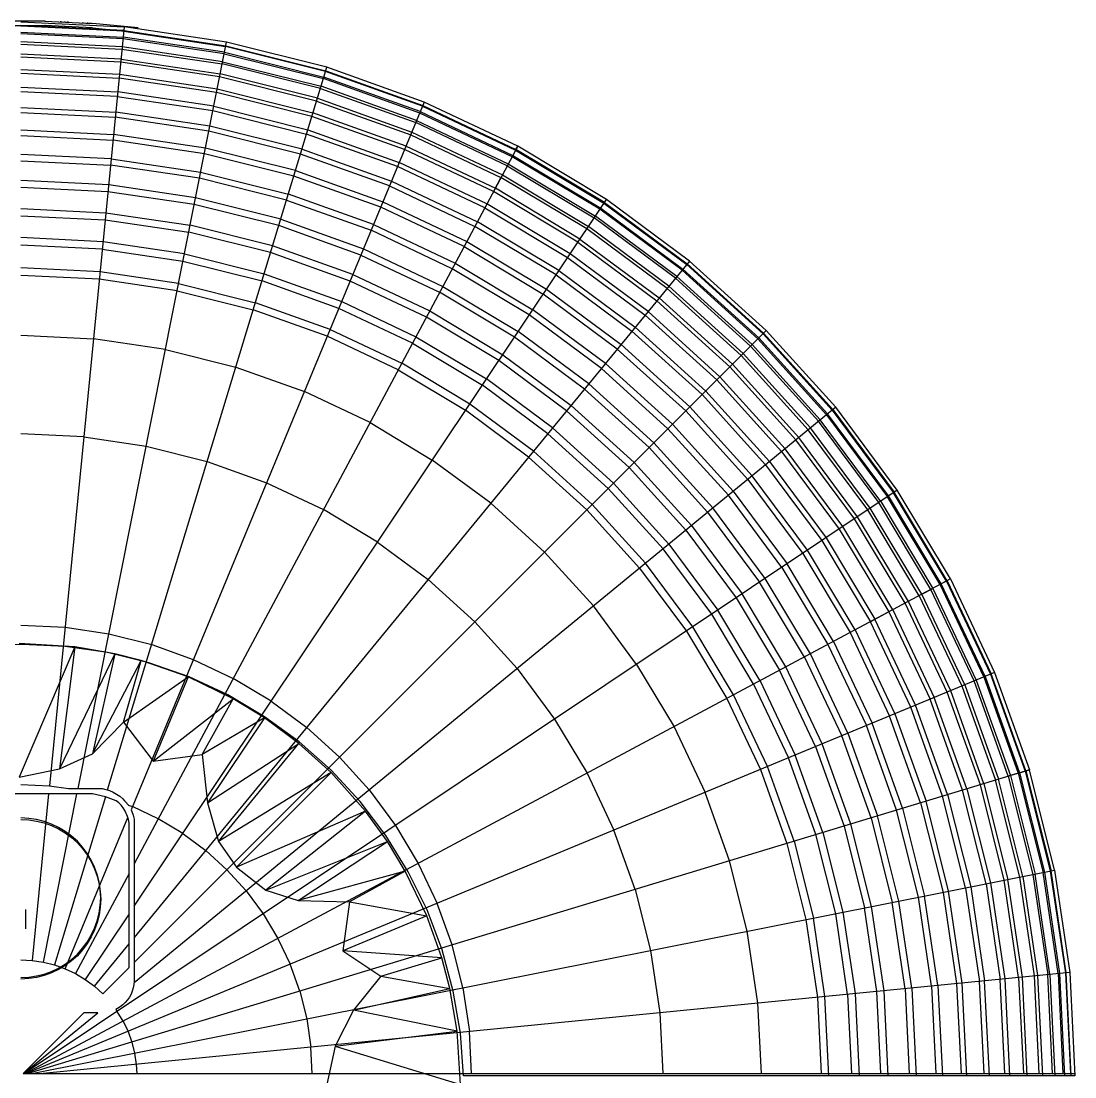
# Model space of a CAD drawing. Header units: inches. Extents: x 0 to 54693, y 0 to 31146.
# Drawn here: x 13780.5 to 13899.9, y 15058.2 to 15177.8 of the extents above; entities that cross this region are included whole.
import ezdxf

# ---------------------------------------------------------------- set-up
doc = ezdxf.new("R2010")
doc.units = ezdxf.units.IN
doc.header["$MEASUREMENT"] = 0
doc.layers.add('Added', color=3, linetype='Continuous')

msp = doc.modelspace()

# ---------------------------------------------------------------- linework, layer by layer
at = {"layer": 'Added', "linetype": 'Continuous', "lineweight": -2, "ltscale": 0.18}
for p, q in [((13783.17, 15177.82), (13777.74, 15177.82)), ((13777.75, 15177.32), (13783.16, 15177.32)), ((13780.46, 15177.74), (13792.16, 15177.17)), ((13792.12, 15176.75), (13780.46, 15177.33)), ((13792.11, 15176.67), (13780.46, 15177.24)), ((13783.18, 15177.32), (13783.16, 15177.32)), ((13788.55, 15177.06), (13783.16, 15177.32)), ((13783.23, 15177.32), (13783.16, 15177.32)), ((13783.17, 15177.82), (13788.59, 15177.56)), ((13783.17, 15177.82), (13783.2, 15177.82)), ((13783.17, 15177.82), (13783.24, 15177.82)), ((13783.19, 15177.82), (13783.17, 15177.82)), ((13783.63, 15177.3), (13783.78, 15177.29)), ((13792.16, 15177.17), (13783.69, 15091.18)), ((13784.88, 15177.24), (13785.18, 15177.23)), ((13785.05, 15177.73), (13784.9, 15177.74)), ((13785.14, 15177.73), (13785.31, 15177.72)), ((13785.33, 15177.22), (13785.48, 15177.21)), ((13785.5, 15177.71), (13785.36, 15177.72)), ((13785.84, 15177.69), (13785.65, 15177.7)), ((13786.67, 15177.15), (13786.5, 15177.16)), ((13787.24, 15177.12), (13787.39, 15177.12)), ((13787.57, 15177.61), (13787.43, 15177.62)), ((13788.08, 15177.58), (13787.94, 15177.59)), ((13788.31, 15177.07), (13788.19, 15177.08)), ((13788.33, 15177.57), (13788.24, 15177.58)), ((13788.34, 15177.07), (13788.3, 15177.07)), ((13788.38, 15177.07), (13788.42, 15177.07)), ((13788.42, 15177.57), (13788.39, 15177.57)), ((13788.41, 15177.57), (13788.43, 15177.57)), ((13788.41, 15177.07), (13788.43, 15177.07)), ((13788.45, 15177.57), (13788.42, 15177.57)), ((13788.43, 15177.07), (13788.42, 15177.07)), ((13788.43, 15177.07), (13788.43, 15177.07)), ((13788.45, 15177.57), (13788.46, 15177.56)), ((13788.46, 15177.56), (13788.46, 15177.57)), ((13788.46, 15177.56), (13788.46, 15177.56)), ((13788.55, 15177.06), (13793.68, 15176.55)), ((13793.74, 15177.05), (13788.59, 15177.56)), ((13803.75, 15175.45), (13792.16, 15177.17)), ((13780.46, 15176.57), (13792.05, 15176)), ((13792.03, 15175.83), (13780.46, 15176.4)), ((13803.49, 15174.13), (13792.03, 15175.83)), ((13803.52, 15174.3), (13792.05, 15176)), ((13792.11, 15176.67), (13803.65, 15174.96)), ((13792.12, 15176.75), (13803.67, 15175.04)), ((13791.94, 15174.92), (13780.46, 15175.48)), ((13780.46, 15175.22), (13791.91, 15174.66)), ((13786.93, 15090.86), (13803.75, 15175.45)), ((13791.91, 15174.66), (13803.26, 15172.98)), ((13803.31, 15173.23), (13791.94, 15174.92)), ((13814.97, 15172.12), (13803.65, 15174.96)), ((13803.67, 15175.04), (13815, 15172.2)), ((13815.12, 15172.6), (13803.75, 15175.45)), ((13791.8, 15173.51), (13780.46, 15174.07)), ((13791.77, 15173.17), (13780.46, 15173.73)), ((13791.8, 15173.51), (13803.04, 15171.85)), ((13803.49, 15174.13), (13814.73, 15171.31)), ((13803.52, 15174.3), (13814.78, 15171.48)), ((13780.46, 15172.35), (13791.63, 15171.8)), ((13790.28, 15090.71), (13815.12, 15172.6)), ((13802.97, 15171.51), (13791.77, 15173.17)), ((13814.39, 15170.19), (13803.26, 15172.98)), ((13803.31, 15173.23), (13814.46, 15170.44)), ((13814.97, 15172.12), (13815.12, 15172.6)), ((13825.96, 15168.19), (13814.97, 15172.12)), ((13815, 15172.2), (13825.99, 15168.27)), ((13826.15, 15168.65), (13815.12, 15172.6)), ((13780.46, 15171.92), (13791.59, 15171.37)), ((13802.62, 15169.74), (13791.59, 15171.37)), ((13791.63, 15171.8), (13802.7, 15170.16)), ((13813.95, 15168.76), (13802.97, 15171.51)), ((13814.05, 15169.09), (13803.04, 15171.85)), ((13825.64, 15167.41), (13814.73, 15171.31)), ((13825.71, 15167.57), (13814.78, 15171.48)), ((13780.46, 15170.33), (13791.43, 15169.8)), ((13791.38, 15169.29), (13780.46, 15169.83)), ((13802.31, 15168.18), (13791.43, 15169.8)), ((13813.43, 15167.03), (13802.62, 15169.74)), ((13802.7, 15170.16), (13813.55, 15167.44)), ((13814.39, 15170.19), (13825.19, 15166.32)), ((13825.29, 15166.56), (13814.46, 15170.44)), ((13791.38, 15169.29), (13802.21, 15167.68)), ((13826.15, 15168.65), (13792.93, 15088.44)), ((13813.95, 15168.76), (13824.62, 15164.94)), ((13814.05, 15169.09), (13824.75, 15165.26)), ((13836.75, 15163.64), (13826.15, 15168.65)), ((13780.46, 15168.05), (13791.21, 15167.52)), ((13780.46, 15167.46), (13791.15, 15166.94)), ((13801.86, 15165.94), (13791.21, 15167.52)), ((13802.21, 15167.68), (13812.82, 15165.02)), ((13802.31, 15168.18), (13812.97, 15165.51)), ((13824.09, 15163.67), (13813.55, 15167.44)), ((13836.11, 15162.46), (13825.64, 15167.41)), ((13825.71, 15167.57), (13836.2, 15162.61)), ((13825.96, 15168.19), (13836.51, 15163.2)), ((13825.99, 15168.27), (13836.55, 15163.27)), ((13801.75, 15165.36), (13791.15, 15166.94)), ((13823.93, 15163.27), (13813.43, 15167.03)), ((13835.56, 15161.42), (13825.19, 15166.32)), ((13825.29, 15166.56), (13835.68, 15161.65)), ((13780.46, 15165.5), (13790.96, 15164.99)), ((13801.36, 15163.44), (13790.96, 15164.99)), ((13812.14, 15162.76), (13801.75, 15165.36)), ((13812.31, 15163.32), (13801.86, 15165.94)), ((13823.12, 15161.34), (13812.82, 15165.02)), ((13812.97, 15165.51), (13823.32, 15161.81)), ((13824.62, 15164.94), (13834.85, 15160.1)), ((13824.75, 15165.26), (13835.02, 15160.4)), ((13780.46, 15164.85), (13790.9, 15164.34)), ((13801.24, 15162.8), (13790.9, 15164.34)), ((13824.09, 15163.67), (13834.21, 15158.89)), ((13790.69, 15162.23), (13780.46, 15162.73)), ((13836.75, 15163.64), (13793.3, 15082.35)), ((13811.38, 15160.26), (13801.24, 15162.8)), ((13811.57, 15160.89), (13801.36, 15163.44)), ((13822.22, 15159.15), (13812.14, 15162.76)), ((13812.31, 15163.32), (13822.44, 15159.69)), ((13834, 15158.51), (13823.93, 15163.27)), ((13836.51, 15163.2), (13836.11, 15162.46)), ((13836.2, 15162.61), (13846.15, 15156.64)), ((13836.51, 15163.2), (13846.52, 15157.2)), ((13836.55, 15163.27), (13836.75, 15163.64)), ((13846.57, 15157.27), (13836.55, 15163.27)), ((13846.8, 15157.62), (13836.75, 15163.64)), ((13780.46, 15162.01), (13790.62, 15161.51)), ((13800.68, 15160.02), (13790.62, 15161.51)), ((13790.69, 15162.23), (13800.82, 15160.72)), ((13833.02, 15156.66), (13823.12, 15161.34)), ((13833.26, 15157.11), (13823.32, 15161.81)), ((13835.56, 15161.42), (13845.4, 15155.52)), ((13835.68, 15161.65), (13845.54, 15155.74)), ((13846.05, 15156.5), (13836.11, 15162.46)), ((13800.82, 15160.72), (13810.76, 15158.23)), ((13821.22, 15156.74), (13811.38, 15160.26)), ((13811.57, 15160.89), (13821.47, 15157.34)), ((13834.85, 15160.1), (13834, 15158.51)), ((13844.57, 15154.28), (13834.85, 15160.1)), ((13835.02, 15160.4), (13844.76, 15154.56)), ((13790.4, 15159.26), (13780.46, 15159.75)), ((13790.32, 15158.5), (13780.46, 15158.98)), ((13800.24, 15157.8), (13790.4, 15159.26)), ((13810.55, 15157.55), (13800.68, 15160.02)), ((13822.22, 15159.15), (13831.9, 15154.57)), ((13822.44, 15159.69), (13832.18, 15155.09)), ((13843.8, 15153.13), (13834.21, 15158.89)), ((13800.09, 15157.05), (13790.32, 15158.5)), ((13809.9, 15155.38), (13800.24, 15157.8)), ((13820.41, 15154.78), (13810.76, 15158.23)), ((13843.57, 15152.78), (13834, 15158.51)), ((13780.46, 15156.59), (13790.09, 15156.12)), ((13793.3, 15077.55), (13846.8, 15157.62)), ((13809.67, 15154.65), (13800.09, 15157.05)), ((13810.55, 15157.55), (13820.13, 15154.12)), ((13830.67, 15152.27), (13821.22, 15156.74)), ((13821.47, 15157.34), (13830.98, 15152.85)), ((13833.02, 15156.66), (13842.4, 15151.03)), ((13842.68, 15151.46), (13833.26, 15157.11)), ((13855.36, 15149.6), (13846.05, 15156.5)), ((13846.15, 15156.64), (13855.47, 15149.73)), ((13846.52, 15157.2), (13855.89, 15150.25)), ((13846.57, 15157.27), (13855.95, 15150.31)), ((13856.21, 15150.64), (13846.8, 15157.62)), ((13780.46, 15155.78), (13790.01, 15155.31)), ((13790.01, 15155.31), (13799.47, 15153.91)), ((13790.09, 15156.12), (13799.63, 15154.7)), ((13809.9, 15155.38), (13819.27, 15152.03)), ((13854.61, 15148.69), (13845.4, 15155.52)), ((13854.78, 15148.89), (13845.54, 15155.74)), ((13808.98, 15152.36), (13799.63, 15154.7)), ((13818.97, 15151.32), (13809.67, 15154.65)), ((13829.33, 15149.77), (13820.13, 15154.12)), ((13820.41, 15154.78), (13829.67, 15150.4)), ((13841.09, 15149.07), (13831.9, 15154.57)), ((13841.41, 15149.55), (13832.18, 15155.09)), ((13853.66, 15147.53), (13844.57, 15154.28)), ((13853.88, 15147.8), (13844.76, 15154.56)), ((13789.76, 15152.83), (13780.46, 15153.29)), ((13808.75, 15151.59), (13799.47, 15153.91)), ((13843.8, 15153.13), (13852.79, 15146.47)), ((13789.68, 15151.99), (13780.46, 15152.45)), ((13789.68, 15151.99), (13798.82, 15150.64)), ((13798.98, 15151.46), (13789.76, 15152.83)), ((13818.06, 15149.11), (13808.98, 15152.36)), ((13819.27, 15152.03), (13828.27, 15147.77)), ((13830.67, 15152.27), (13839.64, 15146.9)), ((13830.98, 15152.85), (13840, 15147.44)), ((13843.57, 15152.78), (13852.52, 15146.14)), ((13856.21, 15150.64), (13793.3, 15073.98)), ((13798.82, 15150.64), (13807.78, 15148.4)), ((13798.98, 15151.46), (13808.02, 15149.2)), ((13817.75, 15148.36), (13808.75, 15151.59)), ((13818.97, 15151.32), (13827.9, 15147.1)), ((13842.4, 15151.03), (13851.19, 15144.52)), ((13851.51, 15144.91), (13842.68, 15151.46)), ((13864.9, 15142.77), (13856.21, 15150.64)), ((13789.43, 15149.42), (13780.46, 15149.87)), ((13798.31, 15148.11), (13789.43, 15149.42)), ((13838.06, 15144.54), (13829.33, 15149.77)), ((13829.67, 15150.4), (13838.46, 15145.13)), ((13841.41, 15149.55), (13850.06, 15143.14)), ((13863.95, 15141.82), (13855.36, 15149.6)), ((13855.47, 15149.73), (13864.07, 15141.94)), ((13864.54, 15142.41), (13855.89, 15150.25)), ((13864.6, 15142.47), (13855.95, 15150.31)), ((13789.34, 15148.57), (13780.46, 15149.01)), ((13798.15, 15147.27), (13789.34, 15148.57)), ((13816.47, 15145.28), (13807.78, 15148.4)), ((13808.02, 15149.2), (13816.8, 15146.06)), ((13826.4, 15144.28), (13817.75, 15148.36)), ((13818.06, 15149.11), (13826.78, 15144.99)), ((13841.09, 15149.07), (13849.69, 15142.69)), ((13863.11, 15140.98), (13854.61, 15148.69)), ((13863.3, 15141.17), (13854.78, 15148.89)), ((13798.15, 15147.27), (13806.78, 15145.1)), ((13798.31, 15148.11), (13807.03, 15145.92)), ((13836.38, 15142.02), (13827.9, 15147.1)), ((13828.27, 15147.77), (13836.8, 15142.66)), ((13840, 15147.44), (13848.45, 15141.17)), ((13853.66, 15147.53), (13862.06, 15139.93)), ((13853.88, 15147.8), (13862.3, 15140.17)), ((13815.49, 15142.9), (13807.03, 15145.92)), ((13816.8, 15146.06), (13825.22, 15142.07)), ((13848.03, 15140.67), (13839.64, 15146.9)), ((13852.52, 15146.14), (13860.78, 15138.65)), ((13861.08, 15138.95), (13852.79, 15146.47)), ((13815.16, 15142.11), (13806.78, 15145.1)), ((13824.82, 15141.33), (13816.47, 15145.28)), ((13826.78, 15144.99), (13835.05, 15140.03)), ((13846.23, 15138.48), (13838.06, 15144.54)), ((13846.69, 15139.03), (13838.46, 15145.13)), ((13851.51, 15144.91), (13859.66, 15137.53)), ((13834.6, 15139.36), (13826.4, 15144.28)), ((13859.3, 15137.17), (13851.19, 15144.52)), ((13780.46, 15142.24), (13788.68, 15141.83)), ((13815.49, 15142.9), (13823.61, 15139.06)), ((13844.8, 15136.73), (13836.8, 15142.66)), ((13849.69, 15142.69), (13857.63, 15135.5)), ((13850.06, 15143.14), (13858.04, 15135.91)), ((13862.3, 15140.17), (13864.9, 15142.77)), ((13872.38, 15133.76), (13864.54, 15142.41)), ((13864.6, 15142.47), (13864.9, 15142.77)), ((13872.44, 15133.82), (13864.6, 15142.47)), ((13864.9, 15142.77), (13872.77, 15134.08)), ((13796.83, 15140.62), (13788.68, 15141.83)), ((13823.2, 15138.3), (13815.16, 15142.11)), ((13824.82, 15141.33), (13832.75, 15136.59)), ((13825.22, 15142.07), (13833.21, 15137.28)), ((13844.31, 15136.13), (13836.38, 15142.02)), ((13848.45, 15141.17), (13856.24, 15134.11)), ((13863.11, 15140.98), (13861.08, 15138.95)), ((13870.82, 15132.48), (13863.11, 15140.98)), ((13871.02, 15132.65), (13863.3, 15141.17)), ((13871.73, 15133.23), (13863.95, 15141.82)), ((13864.07, 15141.94), (13871.86, 15133.34)), ((13796.83, 15140.62), (13804.81, 15138.62)), ((13835.05, 15140.03), (13842.8, 15134.29)), ((13855.78, 15133.65), (13848.03, 15140.67)), ((13862.06, 15139.93), (13855.78, 15133.65)), ((13862.06, 15139.93), (13869.66, 15131.53)), ((13862.3, 15140.17), (13869.93, 15131.75)), ((13804.81, 15138.62), (13812.57, 15135.85)), ((13831.31, 15134.44), (13823.61, 15139.06)), ((13842.28, 15133.66), (13834.6, 15139.36)), ((13854.28, 15132.15), (13846.69, 15139.03)), ((13860.78, 15138.65), (13868.27, 15130.39)), ((13868.6, 15130.66), (13861.08, 15138.95)), ((13823.2, 15138.3), (13830.84, 15133.73)), ((13853.77, 15131.64), (13846.23, 15138.48)), ((13867.04, 15129.38), (13859.66, 15137.53)), ((13840.17, 15131.08), (13832.75, 15136.59)), ((13840.7, 15131.73), (13833.21, 15137.28)), ((13852.17, 15130.04), (13844.8, 15136.73)), ((13859.3, 15137.17), (13866.65, 15129.06)), ((13820.01, 15132.33), (13812.57, 15135.85)), ((13844.31, 15136.13), (13851.63, 15129.5)), ((13864.82, 15127.56), (13857.63, 15135.5)), ((13858.04, 15135.91), (13865.27, 15127.93)), ((13872.77, 15134.08), (13793.28, 15068.85)), ((13838.53, 15129.09), (13831.31, 15134.44)), ((13849.94, 15127.81), (13842.8, 15134.29)), ((13856.24, 15134.11), (13853.77, 15131.64)), ((13863.3, 15126.32), (13856.24, 15134.11)), ((13872.38, 15133.76), (13879.33, 15124.39)), ((13872.44, 15133.82), (13879.4, 15124.44)), ((13879.75, 15124.67), (13872.77, 15134.08)), ((13837.98, 15128.42), (13830.84, 15133.73)), ((13849.37, 15127.24), (13842.28, 15133.66)), ((13855.78, 15133.65), (13862.8, 15125.9)), ((13877.87, 15123.41), (13871.02, 15132.65)), ((13871.73, 15133.23), (13878.63, 15123.92)), ((13878.77, 15124.02), (13871.86, 15133.34)), ((13820.01, 15132.33), (13827.07, 15128.09)), ((13847.6, 15125.47), (13840.7, 15131.73)), ((13854.28, 15132.15), (13849.94, 15127.81)), ((13853.77, 15131.64), (13860.61, 15124.1)), ((13861.16, 15124.56), (13854.28, 15132.15)), ((13876.41, 15122.44), (13869.66, 15131.53)), ((13876.69, 15122.63), (13869.93, 15131.75)), ((13877.65, 15123.27), (13870.82, 15132.48)), ((13787.58, 15130.71), (13780.46, 15131.06)), ((13787.58, 15130.71), (13794.65, 15129.66)), ((13840.17, 15131.08), (13847.01, 15124.88)), ((13874.91, 15121.44), (13868.27, 15130.39)), ((13875.26, 15121.67), (13868.6, 15130.66)), ((13794.65, 15129.66), (13801.57, 15127.93)), ((13838.53, 15129.09), (13845.18, 15123.05)), ((13847.6, 15125.47), (13851.63, 15129.5)), ((13858.26, 15122.18), (13851.63, 15129.5)), ((13852.17, 15130.04), (13858.86, 15122.67)), ((13866.65, 15129.06), (13873.16, 15120.27)), ((13873.59, 15120.55), (13867.04, 15129.38)), ((13801.57, 15127.93), (13808.29, 15125.52)), ((13833.69, 15123.19), (13827.07, 15128.09)), ((13844.58, 15122.45), (13837.98, 15128.42)), ((13849.94, 15127.81), (13856.42, 15120.67)), ((13865.27, 15127.93), (13871.68, 15119.28)), ((13793.3, 15071.17), (13849.37, 15127.24)), ((13855.79, 15120.15), (13849.37, 15127.24)), ((13864.82, 15127.56), (13871.2, 15118.96)), ((13808.29, 15125.52), (13814.74, 15122.47)), ((13853.86, 15118.57), (13847.6, 15125.47)), ((13862.8, 15125.9), (13869.03, 15117.51)), ((13869.57, 15117.87), (13863.3, 15126.32)), ((13879.75, 15124.67), (13780.83, 15058.57)), ((13853.21, 15118.04), (13847.01, 15124.88)), ((13861.16, 15124.56), (13867.26, 15116.33)), ((13885.33, 15114.38), (13879.33, 15124.39)), ((13885.4, 15114.42), (13879.4, 15124.44)), ((13885.77, 15114.62), (13879.75, 15124.67)), ((13839.79, 15117.66), (13833.69, 15123.19)), ((13845.18, 15123.05), (13851.22, 15116.4)), ((13866.67, 15115.93), (13860.61, 15124.1)), ((13883.55, 15113.43), (13877.65, 15123.27)), ((13877.87, 15123.41), (13883.78, 15113.55)), ((13884.59, 15113.98), (13878.63, 15123.92)), ((13884.74, 15114.07), (13878.77, 15124.02)), ((13820.87, 15118.8), (13814.74, 15122.47)), ((13844.58, 15122.45), (13850.55, 15115.85)), ((13858.26, 15122.18), (13864.15, 15114.25)), ((13864.79, 15114.67), (13858.86, 15122.67)), ((13882.23, 15112.72), (13876.41, 15122.44)), ((13882.53, 15112.89), (13876.69, 15122.63)), ((13856.42, 15120.67), (13862.16, 15112.92)), ((13880.64, 15111.87), (13874.91, 15121.44)), ((13881.02, 15112.08), (13875.26, 15121.67)), ((13855.79, 15120.15), (13861.49, 15112.47)), ((13873.16, 15120.27), (13878.79, 15110.89)), ((13879.24, 15111.13), (13873.59, 15120.55)), ((13820.87, 15118.8), (13826.6, 15114.55)), ((13853.86, 15118.57), (13859.41, 15111.08)), ((13871.2, 15118.96), (13876.7, 15109.77)), ((13871.68, 15119.28), (13877.22, 15110.05)), ((13845.32, 15111.56), (13839.79, 15117.66)), ((13858.72, 15110.62), (13853.21, 15118.04)), ((13869.03, 15117.51), (13874.4, 15108.54)), ((13874.98, 15108.85), (13869.57, 15117.87)), ((13850.55, 15115.85), (13855.86, 15108.71)), ((13856.57, 15109.18), (13851.22, 15116.4)), ((13866.67, 15115.93), (13871.9, 15107.2)), ((13872.53, 15107.54), (13867.26, 15116.33)), ((13869.9, 15106.14), (13864.79, 15114.67)), ((13885.77, 15114.62), (13780.92, 15058.57)), ((13826.6, 15114.55), (13831.89, 15109.76)), ((13869.23, 15105.77), (13864.15, 15114.25)), ((13882.53, 15112.89), (13883.78, 15113.55)), ((13888.45, 15103.06), (13883.55, 15113.43)), ((13883.78, 15113.55), (13888.69, 15103.16)), ((13889.54, 15103.51), (13884.59, 15113.98)), ((13885.4, 15114.42), (13884.74, 15114.07)), ((13889.7, 15103.58), (13884.74, 15114.07)), ((13885.33, 15114.38), (13890.32, 15103.83)), ((13885.4, 15114.42), (13890.4, 15103.86)), ((13885.77, 15114.62), (13890.78, 15104.02)), ((13861.49, 15112.47), (13866.41, 15104.27)), ((13867.12, 15104.65), (13862.16, 15112.92)), ((13882.23, 15112.72), (13887.07, 15102.49)), ((13887.39, 15102.62), (13882.53, 15112.89)), ((13850.22, 15104.94), (13845.32, 15111.56)), ((13864.21, 15103.09), (13859.41, 15111.08)), ((13879.24, 15111.13), (13883.94, 15101.19)), ((13885.4, 15101.8), (13880.64, 15111.87)), ((13885.8, 15101.96), (13881.02, 15112.08)), ((13863.46, 15102.69), (13858.72, 15110.62)), ((13878.79, 15110.89), (13876.7, 15109.77)), ((13881.82, 15100.31), (13877.22, 15110.05)), ((13878.79, 15110.89), (13883.47, 15100.99)), ((13780.46, 15109.38), (13785.46, 15109.14)), ((13785.46, 15109.14), (13790.42, 15108.4)), ((13836.68, 15104.47), (13831.89, 15109.76)), ((13855.86, 15108.71), (13860.43, 15101.07)), ((13861.19, 15101.48), (13856.57, 15109.18)), ((13874.98, 15108.85), (13879.47, 15099.34)), ((13881.28, 15100.09), (13876.7, 15109.77)), ((13790.42, 15108.4), (13795.28, 15107.18)), ((13872.53, 15107.54), (13876.91, 15098.28)), ((13874.4, 15108.54), (13878.87, 15099.09)), ((13780.65, 15107.21), (13775.82, 15106.97)), ((13786.57, 15106.92), (13780.26, 15107.32)), ((13786.57, 15106.92), (13780.26, 15092.15)), ((13785.48, 15106.97), (13780.65, 15107.21)), ((13786.57, 15106.92), (13784.82, 15093.09)), ((13790.26, 15106.27), (13785.48, 15106.97)), ((13791.08, 15106.13), (13786.57, 15106.92)), ((13794.96, 15105.12), (13790.26, 15106.27)), ((13795.28, 15107.18), (13799.99, 15105.49)), ((13871.9, 15107.2), (13876.25, 15098)), ((13791.08, 15106.13), (13784.82, 15093.09)), ((13791.08, 15106.13), (13788.56, 15094.79)), ((13788.56, 15094.79), (13794.09, 15105.37)), ((13794.09, 15105.37), (13791.08, 15106.13)), ((13792.09, 15098.41), (13794.09, 15105.37)), ((13799.4, 15103.51), (13794.09, 15105.37)), ((13799.52, 15103.51), (13794.96, 15105.12)), ((13799.99, 15105.49), (13804.52, 15103.35)), ((13869.23, 15105.77), (13873.45, 15096.84)), ((13874.16, 15097.14), (13869.9, 15106.14)), ((13890.78, 15104.02), (13781.06, 15058.57)), ((13836.68, 15104.47), (13840.93, 15098.74)), ((13850.22, 15104.94), (13854.46, 15097.88)), ((13870.49, 15095.62), (13866.41, 15104.27)), ((13871.24, 15095.93), (13867.12, 15104.65)), ((13894.33, 15092.87), (13890.4, 15103.86)), ((13890.78, 15104.02), (13894.73, 15092.99)), ((13792.09, 15098.41), (13799.4, 15103.51)), ((13799.4, 15103.51), (13795.45, 15093.98)), ((13804.52, 15101.04), (13799.4, 15103.51)), ((13803.9, 15101.47), (13799.52, 15103.51)), ((13808.82, 15100.78), (13804.52, 15103.35)), ((13863.46, 15102.69), (13867.41, 15094.34)), ((13864.21, 15103.09), (13868.19, 15094.67)), ((13892.32, 15092.26), (13888.45, 15103.06)), ((13888.69, 15103.16), (13892.57, 15092.33)), ((13889.54, 15103.51), (13893.44, 15092.6)), ((13889.7, 15103.58), (13893.61, 15092.65)), ((13890.32, 15103.83), (13894.25, 15092.84)), ((13808.07, 15099.01), (13803.9, 15101.47)), ((13865.03, 15093.36), (13861.19, 15101.48)), ((13889.16, 15091.3), (13885.4, 15101.8)), ((13889.57, 15091.42), (13885.8, 15101.96)), ((13887.07, 15102.49), (13890.89, 15091.82)), ((13887.39, 15102.62), (13891.22, 15091.92)), ((13795.45, 15093.98), (13804.52, 15101.04)), ((13801.01, 15094.71), (13804.52, 15101.04)), ((13808.05, 15098.89), (13804.52, 15101.04)), ((13808.82, 15100.78), (13812.84, 15097.79)), ((13860.43, 15101.07), (13864.24, 15093.03)), ((13885.45, 15090.18), (13881.82, 15100.31)), ((13887.15, 15090.69), (13883.47, 15100.99)), ((13887.64, 15090.84), (13883.94, 15101.19)), ((13882.39, 15089.25), (13878.87, 15099.09)), ((13879.47, 15099.34), (13883.02, 15089.44)), ((13884.89, 15090.01), (13881.28, 15100.09)), ((13788.56, 15094.79), (13792.09, 15098.41)), ((13792.09, 15098.41), (13795.45, 15093.98)), ((13808.05, 15098.89), (13801.01, 15094.71)), ((13808.05, 15098.89), (13801.6, 15089.24)), ((13811.96, 15095.98), (13808.05, 15098.89)), ((13811.98, 15096.16), (13808.07, 15099.01)), ((13840.93, 15098.74), (13844.6, 15092.61)), ((13854.46, 15097.88), (13857.98, 15090.44)), ((13879.68, 15088.42), (13876.25, 15098)), ((13880.36, 15088.63), (13876.91, 15098.28)), ((13812.84, 15097.79), (13816.56, 15094.43)), ((13876.78, 15087.54), (13873.45, 15096.84)), ((13874.16, 15097.14), (13877.51, 15087.77)), ((13801.6, 15089.24), (13811.96, 15095.98)), ((13802.84, 15084.86), (13811.96, 15095.98)), ((13815.62, 15092.67), (13811.96, 15095.98)), ((13815.59, 15092.95), (13811.98, 15096.16)), ((13870.49, 15095.62), (13873.72, 15086.62)), ((13874.49, 15086.85), (13871.24, 15095.93)), ((13784.82, 15093.09), (13788.56, 15094.79)), ((13795.45, 15093.98), (13801.01, 15094.71)), ((13801.01, 15094.71), (13801.6, 15089.24)), ((13816.56, 15094.43), (13819.92, 15090.71)), ((13870.53, 15085.65), (13867.41, 15094.34)), ((13871.33, 15085.89), (13868.19, 15094.67)), ((13780.26, 15092.15), (13784.82, 15093.09)), ((13868.05, 15084.9), (13865.03, 15093.36)), ((13894.25, 15092.84), (13781.28, 15058.57)), ((13815.62, 15092.67), (13802.84, 15084.86)), ((13804.9, 15081.95), (13815.62, 15092.67)), ((13818.88, 15089.41), (13815.59, 15092.95)), ((13819.51, 15088.29), (13815.62, 15092.67)), ((13844.6, 15092.61), (13847.65, 15086.16)), ((13864.24, 15093.03), (13867.23, 15084.65)), ((13893.98, 15080.91), (13891.22, 15091.92)), ((13893.44, 15092.6), (13892.32, 15092.26)), ((13892.32, 15092.26), (13895.11, 15081.13)), ((13892.57, 15092.33), (13895.36, 15081.18)), ((13893.44, 15092.6), (13896.26, 15081.36)), ((13893.61, 15092.65), (13894.73, 15092.99)), ((13893.61, 15092.65), (13896.43, 15081.39)), ((13894.25, 15092.84), (13897.09, 15081.52)), ((13894.73, 15092.99), (13894.33, 15092.87)), ((13894.33, 15092.87), (13897.17, 15081.54)), ((13897.58, 15081.62), (13894.73, 15092.99)), ((13780.46, 15091.34), (13783.69, 15091.18)), ((13783.69, 15091.18), (13785.86, 15090.86)), ((13785.86, 15090.86), (13789.65, 15090.86)), ((13789.65, 15090.86), (13790.08, 15090.77)), ((13790.08, 15090.77), (13790.28, 15090.71)), ((13790.28, 15090.71), (13790.5, 15090.64)), ((13819.92, 15090.71), (13822.91, 15086.69)), ((13887.64, 15090.84), (13890.31, 15080.18)), ((13891.87, 15080.49), (13889.16, 15091.3)), ((13889.57, 15091.42), (13892.29, 15080.57)), ((13893.64, 15080.84), (13890.89, 15091.82)), ((13788.58, 15090.29), (13772.33, 15090.29)), ((13783.6, 15090.29), (13781.74, 15071.4)), ((13783.02, 15071.21), (13786.81, 15090.29)), ((13790.04, 15089.92), (13784.27, 15070.9)), ((13790.04, 15089.92), (13788.58, 15090.29)), ((13791.26, 15089.49), (13790.04, 15089.92)), ((13790.5, 15090.64), (13790.92, 15090.46)), ((13790.92, 15090.46), (13791.3, 15090.24)), ((13791.3, 15090.24), (13791.67, 15089.99)), ((13791.67, 15089.99), (13792.01, 15089.7)), ((13792.01, 15089.7), (13792.21, 15089.49)), ((13860.75, 15082.68), (13857.98, 15090.44)), ((13887.49, 15079.62), (13884.89, 15090.01)), ((13885.45, 15090.18), (13888.07, 15079.73)), ((13889.81, 15080.08), (13887.15, 15090.69)), ((13791.54, 15089.25), (13791.26, 15089.49)), ((13791.8, 15088.98), (13791.54, 15089.25)), ((13792.03, 15088.69), (13791.8, 15088.98)), ((13792.23, 15088.38), (13792.03, 15088.69)), ((13792.21, 15089.49), (13792.31, 15089.38)), ((13792.4, 15088.06), (13792.23, 15088.38)), ((13792.31, 15089.38), (13792.59, 15089.03)), ((13792.59, 15089.03), (13792.6, 15089)), ((13792.6, 15089), (13793.09, 15088.83)), ((13792.93, 15088.44), (13793.02, 15088.26)), ((13796.02, 15087.44), (13793.09, 15088.83)), ((13801.6, 15089.24), (13802.84, 15084.86)), ((13821.81, 15085.56), (13818.88, 15089.41)), ((13882.15, 15078.55), (13879.68, 15088.42)), ((13880.36, 15088.63), (13882.85, 15078.69)), ((13882.39, 15089.25), (13884.93, 15079.11)), ((13885.57, 15079.23), (13883.02, 15089.44)), ((13781.34, 15087.49), (13780.46, 15087.54)), ((13780.46, 15087.36), (13781.34, 15087.32)), ((13782.22, 15087.36), (13781.34, 15087.49)), ((13781.34, 15087.32), (13782.22, 15087.19)), ((13783.08, 15087.15), (13782.22, 15087.36)), ((13782.22, 15087.19), (13783.08, 15086.97)), ((13783.92, 15086.85), (13783.08, 15087.15)), ((13785.48, 15070.46), (13792.57, 15087.58)), ((13792.46, 15087.9), (13792.4, 15088.06)), ((13792.54, 15087.71), (13792.46, 15087.9)), ((13792.57, 15087.58), (13792.54, 15087.71)), ((13792.64, 15087.36), (13792.57, 15087.58)), ((13792.71, 15086.99), (13792.64, 15087.36)), ((13793.02, 15088.26), (13793.18, 15087.84)), ((13793.18, 15087.84), (13793.3, 15087.41)), ((13793.3, 15087.41), (13793.3, 15069.03)), ((13798.8, 15085.78), (13796.02, 15087.44)), ((13819.51, 15088.29), (13804.9, 15081.95)), ((13819.51, 15088.29), (13808.21, 15079.37)), ((13821.99, 15084.86), (13819.51, 15088.29)), ((13876.78, 15087.54), (13879.18, 15077.96)), ((13879.93, 15078.11), (13877.51, 15087.77)), ((13783.08, 15086.97), (13783.92, 15086.67)), ((13784.72, 15086.47), (13783.92, 15086.85)), ((13783.92, 15086.67), (13784.72, 15086.3)), ((13785.48, 15086.01), (13784.72, 15086.47)), ((13784.72, 15086.3), (13785.48, 15085.84)), ((13786.19, 15085.49), (13785.48, 15086.01)), ((13792.71, 15070.58), (13792.71, 15086.99)), ((13822.91, 15086.69), (13825.48, 15082.39)), ((13850.06, 15079.44), (13847.65, 15086.16)), ((13873.72, 15086.62), (13876.04, 15077.34)), ((13876.83, 15077.5), (13874.49, 15086.85)), ((13785.48, 15085.84), (13786.19, 15085.31)), ((13786.85, 15084.89), (13786.19, 15085.49)), ((13786.19, 15085.31), (13786.85, 15084.72)), ((13787.45, 15084.23), (13786.85, 15084.89)), ((13786.85, 15084.72), (13787.45, 15084.06)), ((13798.8, 15085.78), (13801.4, 15083.85)), ((13802.84, 15084.86), (13804.9, 15081.95)), ((13808.21, 15079.37), (13821.99, 15084.86)), ((13811.88, 15078.19), (13821.99, 15084.86)), ((13824.35, 15081.45), (13821.81, 15085.56)), ((13824.01, 15081.52), (13821.99, 15084.86)), ((13868.05, 15084.9), (13870.24, 15076.18)), ((13872.77, 15076.69), (13870.53, 15085.65)), ((13871.33, 15085.89), (13873.59, 15076.85)), ((13787.97, 15083.52), (13787.45, 15084.23)), ((13787.45, 15084.06), (13787.97, 15083.35)), ((13788.43, 15082.76), (13787.97, 15083.52)), ((13803.8, 15081.67), (13801.4, 15083.85)), ((13867.23, 15084.65), (13869.4, 15076.02)), ((13787.97, 15083.35), (13788.43, 15082.59)), ((13788.81, 15081.96), (13788.43, 15082.76)), ((13788.43, 15082.59), (13788.81, 15081.78)), ((13825.48, 15082.39), (13827.62, 15077.86)), ((13862.75, 15074.7), (13860.75, 15082.68)), ((13781.71, 15058.57), (13897.58, 15081.62)), ((13792.71, 15081.25), (13786.65, 15069.91)), ((13789.11, 15081.12), (13788.81, 15081.96)), ((13788.81, 15081.78), (13789.11, 15080.95)), ((13803.8, 15081.67), (13805.98, 15079.27)), ((13804.9, 15081.95), (13808.21, 15079.37)), ((13824.01, 15081.52), (13811.88, 15078.19)), ((13824.01, 15081.52), (13817.68, 15078.02)), ((13826.46, 15076.45), (13824.01, 15081.52)), ((13826.49, 15077.11), (13824.35, 15081.45)), ((13895.11, 15081.13), (13896.79, 15069.78)), ((13897.05, 15069.81), (13895.36, 15081.18)), ((13897.96, 15069.9), (13896.26, 15081.36)), ((13896.43, 15081.39), (13898.13, 15069.91)), ((13897.09, 15081.52), (13898.8, 15069.98)), ((13898.88, 15069.99), (13897.17, 15081.54)), ((13897.58, 15081.62), (13899.3, 15070.03)), ((13789.32, 15080.26), (13789.11, 15081.12)), ((13789.11, 15080.95), (13789.32, 15080.09)), ((13789.45, 15079.39), (13789.32, 15080.26)), ((13789.32, 15080.09), (13789.45, 15079.21)), ((13889.81, 15080.08), (13891.42, 15069.25)), ((13890.31, 15080.18), (13891.93, 15069.3)), ((13893.5, 15069.46), (13891.87, 15080.49)), ((13893.93, 15069.5), (13892.29, 15080.57)), ((13895.3, 15069.64), (13893.64, 15080.84)), ((13893.98, 15080.91), (13895.64, 15069.67)), ((13789.5, 15078.5), (13789.45, 15079.39)), ((13789.45, 15079.21), (13789.5, 15078.32)), ((13805.98, 15079.27), (13807.91, 15076.67)), ((13808.21, 15079.37), (13811.88, 15078.19)), ((13850.06, 15079.44), (13851.79, 15072.52)), ((13884.93, 15079.11), (13886.47, 15068.77)), ((13887.12, 15068.83), (13885.57, 15079.23)), ((13887.49, 15079.62), (13889.07, 15069.02)), ((13888.07, 15079.73), (13889.65, 15069.08)), ((13789.32, 15076.74), (13789.45, 15077.61)), ((13789.45, 15077.61), (13789.5, 15078.5)), ((13789.5, 15078.32), (13789.45, 15077.44)), ((13811.88, 15078.19), (13817.68, 15078.02)), ((13817.68, 15078.02), (13816.92, 15072.5)), ((13817.68, 15078.02), (13826.46, 15076.45)), ((13829.31, 15073.15), (13827.62, 15077.86)), ((13880.63, 15068.19), (13879.18, 15077.96)), ((13881.39, 15068.27), (13879.93, 15078.11)), ((13883.64, 15068.49), (13882.15, 15078.55)), ((13884.36, 15068.56), (13882.85, 15078.69)), ((13780.96, 15077.16), (13780.96, 15074.99)), ((13792.71, 15076.66), (13787.75, 15069.25)), ((13789.11, 15075.88), (13789.32, 15076.74)), ((13789.32, 15076.56), (13789.11, 15075.7)), ((13789.45, 15077.44), (13789.32, 15076.56)), ((13807.91, 15076.67), (13809.57, 15073.89)), ((13826.46, 15076.45), (13816.92, 15072.5)), ((13828.15, 15071.69), (13826.46, 15076.45)), ((13828.19, 15072.59), (13826.49, 15077.11)), ((13874.12, 15067.55), (13872.77, 15076.69)), ((13873.59, 15076.85), (13874.96, 15067.63)), ((13877.44, 15067.88), (13876.04, 15077.34)), ((13878.25, 15067.96), (13876.83, 15077.5)), ((13788.81, 15075.04), (13789.11, 15075.88)), ((13789.11, 15075.7), (13788.81, 15074.87)), ((13869.4, 15076.02), (13870.7, 15067.21)), ((13871.55, 15067.3), (13870.24, 15076.18)), ((13787.97, 15073.48), (13788.43, 15074.24)), ((13788.43, 15074.06), (13787.97, 15073.3)), ((13788.43, 15074.24), (13788.81, 15075.04)), ((13788.81, 15074.87), (13788.43, 15074.06)), ((13863.96, 15066.55), (13862.75, 15074.7)), ((13786.85, 15072.11), (13787.45, 15072.77)), ((13787.45, 15072.77), (13787.97, 15073.48)), ((13787.97, 15073.3), (13787.45, 15072.59)), ((13788.79, 15068.48), (13792.71, 15073.26)), ((13809.57, 15073.89), (13810.96, 15070.96)), ((13830.53, 15068.29), (13829.31, 15073.15)), ((13786.19, 15071.51), (13786.85, 15072.11)), ((13786.85, 15071.93), (13786.19, 15071.34)), ((13787.45, 15072.59), (13786.85, 15071.93)), ((13828.15, 15071.69), (13816.92, 15072.5)), ((13816.92, 15072.5), (13821.22, 15069.61)), ((13821.22, 15069.61), (13828.15, 15071.69)), ((13829.06, 15068.2), (13828.15, 15071.69)), ((13829.45, 15067.92), (13828.19, 15072.59)), ((13851.79, 15072.52), (13852.84, 15065.45)), ((13780.46, 15071.46), (13781.74, 15071.4)), ((13781.74, 15071.4), (13783.02, 15071.21)), ((13783.02, 15071.21), (13784.27, 15070.9)), ((13783.92, 15070.15), (13784.72, 15070.53)), ((13784.27, 15070.9), (13785.48, 15070.46)), ((13784.72, 15070.53), (13785.48, 15070.98)), ((13785.48, 15070.81), (13784.72, 15070.35)), ((13785.48, 15070.98), (13786.19, 15071.51)), ((13786.19, 15071.34), (13785.48, 15070.81)), ((13785.48, 15070.46), (13786.65, 15069.91)), ((13789.74, 15067.61), (13792.71, 15070.58)), ((13812.05, 15067.91), (13810.96, 15070.96)), ((13780.46, 15069.46), (13781.34, 15069.51)), ((13781.34, 15069.33), (13780.46, 15069.29)), ((13781.34, 15069.51), (13782.22, 15069.64)), ((13782.22, 15069.46), (13781.34, 15069.33)), ((13782.22, 15069.64), (13783.08, 15069.85)), ((13783.08, 15069.68), (13782.22, 15069.46)), ((13899.3, 15070.03), (13782.99, 15058.57)), ((13783.08, 15069.85), (13783.92, 15070.15)), ((13783.92, 15069.98), (13783.08, 15069.68)), ((13784.72, 15070.35), (13783.92, 15069.98)), ((13786.65, 15069.91), (13787.75, 15069.25)), ((13787.75, 15069.25), (13788.79, 15068.48)), ((13821.22, 15069.61), (13818.15, 15065.77)), ((13821.22, 15069.61), (13829.06, 15068.2)), ((13891.94, 15058.57), (13891.42, 15069.25)), ((13891.93, 15069.3), (13892.46, 15058.32)), ((13893.5, 15069.46), (13894.04, 15058.57)), ((13894.48, 15058.32), (13893.93, 15069.5)), ((13895.84, 15058.57), (13895.3, 15069.64)), ((13895.64, 15069.67), (13896.2, 15058.32)), ((13897.34, 15058.57), (13896.79, 15069.78)), ((13897.05, 15069.81), (13897.61, 15058.32)), ((13897.96, 15069.9), (13898.52, 15058.57)), ((13898.13, 15069.91), (13898.7, 15058.32)), ((13898.8, 15069.98), (13899.36, 15058.57)), ((13899.46, 15058.32), (13898.88, 15069.99)), ((13899.3, 15070.03), (13899.87, 15058.32)), ((13788.79, 15068.48), (13789.74, 15067.61)), ((13793.19, 15068.28), (13793.08, 15067.92)), ((13793.26, 15068.65), (13793.19, 15068.28)), ((13793.3, 15069.03), (13793.26, 15068.65)), ((13818.15, 15065.77), (13829.06, 15068.2)), ((13829.89, 15063.38), (13829.06, 15068.2)), ((13830.53, 15068.29), (13831.27, 15063.33)), ((13880.63, 15068.19), (13881.1, 15058.57)), ((13881.39, 15068.27), (13881.88, 15058.32)), ((13883.64, 15068.49), (13884.13, 15058.57)), ((13884.36, 15068.56), (13884.86, 15058.32)), ((13886.47, 15068.77), (13886.97, 15058.57)), ((13887.63, 15058.32), (13887.12, 15068.83)), ((13889.58, 15058.57), (13889.07, 15069.02)), ((13890.18, 15058.32), (13889.65, 15069.08)), ((13792.53, 15066.92), (13792.28, 15066.64)), ((13792.75, 15067.23), (13792.53, 15066.92)), ((13792.93, 15067.57), (13792.75, 15067.23)), ((13793.08, 15067.92), (13792.93, 15067.57)), ((13812.05, 15067.91), (13812.84, 15064.77)), ((13830.25, 15063.15), (13829.45, 15067.92)), ((13870.7, 15067.21), (13871.13, 15058.57)), ((13872, 15058.32), (13871.55, 15067.3)), ((13874.12, 15067.55), (13874.57, 15058.57)), ((13874.96, 15067.63), (13875.42, 15058.32)), ((13877.9, 15058.57), (13877.44, 15067.88)), ((13878.72, 15058.32), (13878.25, 15067.96)), ((13791.39, 15065.93), (13791.21, 15065.84)), ((13791.21, 15065.84), (13791.38, 15065.62)), ((13792.04, 15064.52), (13791.38, 15065.62)), ((13791.71, 15066.13), (13791.39, 15065.93)), ((13792.01, 15066.37), (13791.71, 15066.13)), ((13792.28, 15066.64), (13792.01, 15066.37)), ((13818.15, 15065.77), (13816.07, 15061.69)), ((13829.89, 15063.38), (13818.15, 15065.77)), ((13864.35, 15058.57), (13863.96, 15066.55)), ((13787.6, 15065.47), (13780.71, 15058.57)), ((13780.76, 15058.57), (13789.17, 15065.47)), ((13789.17, 15065.47), (13787.6, 15065.47)), ((13792.04, 15064.52), (13792.59, 15063.35)), ((13812.84, 15064.77), (13813.31, 15061.56)), ((13852.84, 15065.45), (13853.18, 15058.57)), ((13792.59, 15063.35), (13793.03, 15062.14)), ((13816.07, 15061.69), (13829.89, 15063.38)), ((13830.26, 15057.32), (13829.89, 15063.38)), ((13831.5, 15058.57), (13831.27, 15063.33)), ((13793.03, 15062.14), (13793.34, 15060.89)), ((13830.59, 15058.32), (13830.25, 15063.15)), ((13793.34, 15060.89), (13793.53, 15059.61)), ((13813.46, 15058.57), (13813.31, 15061.56)), ((13816.07, 15061.69), (13815.1, 15057.32)), ((13816.07, 15061.69), (13830.26, 15057.32)), ((13793.53, 15059.61), (13793.58, 15058.57)), ((13780.71, 15058.57), (13780.76, 15058.57)), ((13780.83, 15058.57), (13899.86, 15058.57)), ((13899.87, 15058.32), (13830.59, 15058.32))]:
    msp.add_line(p, q, dxfattribs=at)

doc.saveas('drawing.dxf')
